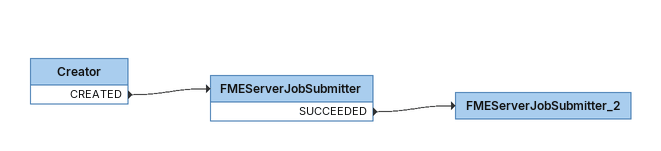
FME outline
Creator
    CREATED -> FMEServerJobSubmitter
FMEServerJobSubmitter
    SUCCEEDED -> FMEServerJobSubmitter_2
FMEServerJobSubmitter_2
